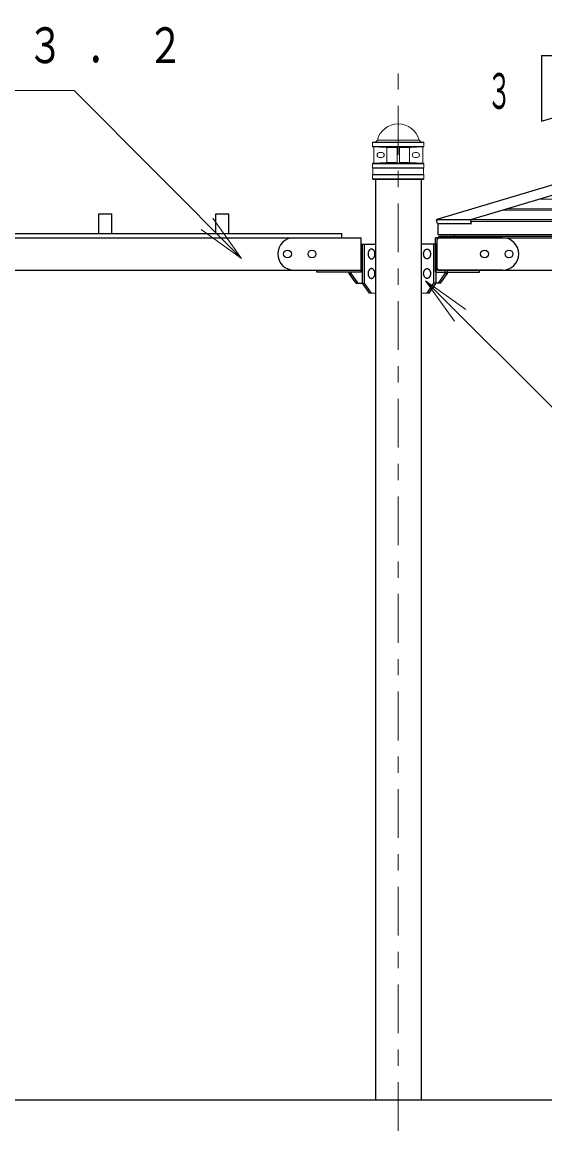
# Model space of a CAD drawing. Units: millimetres on the paper, scale 1:50. Extents: x -365 to 10, y -38 to 257.
# Drawn here: x -282.8 to -250.7, y 54.1 to 122.2 of the extents above; entities that cross this region are included whole.
import ezdxf
from ezdxf.enums import TextEntityAlignment as Align

# ---------------------------------------------------------------- set-up
doc = ezdxf.new("R2010")
doc.units = ezdxf.units.MM
doc.linetypes.add('USER2', pattern=[6, 3, -1, 1, -1])
doc.layers.add('LY_1', color=7, linetype='Continuous', lineweight=25)
doc.styles.add('ＭＳ ゴシック', font='')
doc.styles.get('ＭＳ ゴシック').set_extended_font_data('MS Gothic')

msp = doc.modelspace()

# ---------------------------------------------------------------- linework, layer by layer
at = {"layer": 'LY_1'}
for p, q in [((-250.898, 120.19), (-250.898, 116.146)), ((-250.898, 120.19), (-237.418, 120.19)), ((-250.898, 116.146), (-237.418, 120.19)), ((-261.089, 112.574), (-261.089, 55.992)), ((-258.293, 112.574), (-258.293, 55.992)), ((-257.231, 109.162), (-257.231, 109.874)), ((-227.291, 109.162), (-257.231, 109.162)), ((-292.091, 108.992), (-266.091, 108.992)), ((-257.496, 106.192), (-257.496, 108.592)), ((-257.369, 106.192), (-257.369, 108.592)), ((-292.091, 106.992), (-266.091, 106.992)), ((-256.803, 106.792), (-256.803, 106.992)), ((-256.676, 106.792), (-256.676, 106.992)), ((-257.228, 106.192), (-256.803, 106.792)), ((-257.1, 106.192), (-256.676, 106.792)), ((-256.676, 106.792), (-256.803, 106.792)), ((-257.92, 105.592), (-257.496, 106.192)), ((-257.793, 105.592), (-257.369, 106.192)), ((-257.1, 106.192), (-257.496, 106.192)), ((-330.409, 55.992), (-187.398, 55.992))]:
    msp.add_line(p, q, dxfattribs=at)
at = {"layer": 'LY_1', "linetype": 'USER2', "lineweight": 13}
msp.add_line((-259.691, 54.094), (-259.691, 119.216), dxfattribs=at)
at = {"layer": 'LY_1', "color": 131}
for p, q in [((-229.962, 118.319), (-257.315, 110.113)), ((-227.796, 118.319), (-255.252, 110.082)), ((-257.276, 109.874), (-257.336, 110.073)), ((-257.276, 109.874), (-255.189, 109.874)), ((-255.189, 109.874), (-255.252, 110.082)), ((-227.291, 109.056), (-257.191, 109.056)), ((-257.191, 108.992), (-257.191, 109.056)), ((-256.255, 109.162), (-256.255, 109.112)), ((-257.291, 107.072), (-257.291, 108.912)), ((-257.291, 106.992), (-257.291, 108.592)), ((-257.211, 108.992), (-227.291, 108.992)), ((-256.311, 108.992), (-257.191, 108.992)), ((-257.111, 108.992), (-256.271, 108.992)), ((-256.676, 106.992), (-257.291, 106.992)), ((-257.211, 106.992), (-227.291, 106.992))]:
    msp.add_line(p, q, dxfattribs=at)
at = {"layer": 'LY_1', "lineweight": 13}
for p, q in [((-261.271, 114.854), (-261.251, 114.874)), ((-261.271, 114.854), (-261.271, 114.594)), ((-261.271, 114.854), (-258.111, 114.854)), ((-261.271, 114.594), (-258.111, 114.594)), ((-261.271, 114.594), (-261.251, 114.574)), ((-261.251, 114.874), (-258.131, 114.874)), ((-261.251, 114.574), (-260.429, 114.538)), ((-261.251, 114.574), (-258.131, 114.574)), ((-261.191, 114.57), (-261.191, 113.578)), ((-261.089, 114.874), (-260.971, 114.992)), ((-260.971, 114.992), (-258.411, 114.992)), ((-260.391, 114.537), (-259.761, 114.537)), ((-260.391, 114.498), (-260.391, 113.649)), ((-259.761, 114.534), (-259.761, 113.614)), ((-258.991, 114.537), (-259.621, 114.537)), ((-259.621, 114.534), (-259.621, 113.614)), ((-258.991, 114.498), (-258.991, 113.649)), ((-258.131, 114.574), (-258.953, 114.538)), ((-258.293, 114.874), (-258.411, 114.992)), ((-258.191, 114.57), (-258.191, 113.578)), ((-258.131, 114.874), (-258.111, 114.854)), ((-258.131, 114.574), (-258.111, 114.594)), ((-258.111, 114.854), (-258.111, 114.594)), ((-260.841, 114.224), (-260.701, 114.224)), ((-260.841, 113.924), (-260.701, 113.924)), ((-258.541, 114.224), (-258.681, 114.224)), ((-258.541, 113.924), (-258.681, 113.924)), ((-261.231, 113.574), (-261.271, 113.534)), ((-261.271, 113.534), (-258.111, 113.534)), ((-261.271, 113.534), (-261.271, 113.294)), ((-261.271, 113.294), (-258.111, 113.294)), ((-261.271, 113.294), (-261.251, 113.274)), ((-261.251, 113.274), (-258.131, 113.274)), ((-261.251, 113.274), (-261.251, 112.874)), ((-261.231, 113.574), (-260.429, 113.609)), ((-261.231, 113.574), (-258.151, 113.574)), ((-260.391, 113.611), (-259.761, 113.611)), ((-258.991, 113.611), (-259.621, 113.611)), ((-258.151, 113.574), (-258.953, 113.609)), ((-258.151, 113.574), (-258.111, 113.534)), ((-258.111, 113.294), (-258.131, 113.274)), ((-258.131, 113.274), (-258.131, 112.874)), ((-258.111, 113.534), (-258.111, 113.294)), ((-261.251, 112.874), (-261.271, 112.854)), ((-261.271, 112.854), (-258.111, 112.854)), ((-261.271, 112.854), (-261.271, 112.614)), ((-261.271, 112.614), (-258.111, 112.614)), ((-261.271, 112.614), (-261.231, 112.574)), ((-261.251, 112.874), (-258.131, 112.874)), ((-261.231, 112.574), (-258.151, 112.574)), ((-258.111, 112.614), (-258.151, 112.574)), ((-258.131, 112.874), (-258.111, 112.854)), ((-258.111, 112.854), (-258.111, 112.614)), ((-269.325, 107.716), (-271.441, 109.843)), ((-271.086, 110.195), (-269.325, 107.716)), ((-269.325, 107.716), (-271.796, 109.49)), ((-256.242, 103.866), (-258.009, 106.341)), ((-258.009, 106.341), (-255.534, 104.574)), ((-258.009, 106.341), (-255.888, 104.22)), ((-257.793, 105.592), (-258.293, 105.592))]:
    msp.add_line(p, q, dxfattribs=at)
at = {"layer": 'LY_1', "color": 12, "lineweight": 13}
for p, q in [((-250.968, 111.367), (-227.291, 111.367)), ((-253.267, 110.677), (-227.291, 110.677)), ((-252.953, 110.772), (-227.291, 110.772))]:
    msp.add_line(p, q, dxfattribs=at)
at = {"layer": 'LY_1', "color": 40}
for p, q in [((-278.091, 110.452), (-277.291, 110.452)), ((-278.091, 109.252), (-278.091, 110.452)), ((-277.291, 109.252), (-277.291, 110.452)), ((-270.891, 110.452), (-270.091, 110.452)), ((-270.891, 109.252), (-270.891, 110.452)), ((-270.091, 109.252), (-270.091, 110.452)), ((-292.091, 109.252), (-263.151, 109.252)), ((-263.151, 108.992), (-263.151, 109.252)), ((-253.291, 108.992), (-257.411, 108.992)), ((-257.411, 106.872), (-257.411, 108.992)), ((-253.291, 106.992), (-257.411, 106.992)), ((-254.691, 106.872), (-254.691, 106.992)), ((-257.411, 106.872), (-254.691, 106.872))]:
    msp.add_line(p, q, dxfattribs=at)
at = {"layer": 'LY_1', "color": 4}
for p, q in [((-227.291, 110.082), (-257.291, 110.082)), ((-266.091, 108.992), (-261.971, 108.992)), ((-261.971, 106.872), (-261.971, 108.992)), ((-261.971, 108.592), (-261.089, 108.592)), ((-261.886, 106.192), (-261.886, 108.592)), ((-261.758, 106.192), (-261.758, 108.592)), ((-266.091, 106.992), (-261.971, 106.992)), ((-264.691, 106.872), (-264.691, 106.992)), ((-261.971, 106.872), (-264.691, 106.872)), ((-262.706, 106.792), (-262.706, 106.872)), ((-262.706, 106.792), (-262.579, 106.792)), ((-262.281, 106.192), (-262.706, 106.792)), ((-262.579, 106.792), (-262.579, 106.872)), ((-262.154, 106.192), (-262.579, 106.792)), ((-262.281, 106.192), (-261.758, 106.192)), ((-261.461, 105.592), (-261.886, 106.192)), ((-261.334, 105.592), (-261.758, 106.192))]:
    msp.add_line(p, q, dxfattribs=at)
at = {"layer": 'LY_1', "color": 4, "lineweight": 13}
for p, q in [((-255.223, 109.988), (-227.291, 109.988)), ((-261.461, 105.592), (-261.089, 105.592))]:
    msp.add_line(p, q, dxfattribs=at)
at = {"layer": 'LY_1', "color": 2}
msp.add_line((-257.291, 108.592), (-258.293, 108.592), dxfattribs=at)
at = {"layer": 'LY_1', "lineweight": 13}
for points in [[(-269.325, 107.716), (-279.605, 118.05), (-322.542, 118.05)], [(-258.009, 106.341), (-249.415, 97.747), (-224.46, 97.747)]]:
    msp.add_lwpolyline(points, dxfattribs=at)
at = {"layer": 'LY_1', "color": 4}
for points in [[(-261.334, 108.292), (-261.353, 108.291), (-261.371, 108.288), (-261.389, 108.282), (-261.407, 108.274), (-261.424, 108.264), (-261.44, 108.252), (-261.456, 108.238), (-261.47, 108.222), (-261.484, 108.204), (-261.497, 108.185), (-261.508, 108.164), (-261.518, 108.142), (-261.526, 108.119), (-261.533, 108.095), (-261.539, 108.07), (-261.543, 108.044), (-261.545, 108.018), (-261.546, 107.992), (-261.545, 107.966), (-261.543, 107.94), (-261.539, 107.914), (-261.533, 107.89), (-261.526, 107.865), (-261.518, 107.842), (-261.508, 107.82), (-261.497, 107.799), (-261.484, 107.78), (-261.47, 107.762), (-261.456, 107.746), (-261.44, 107.732), (-261.424, 107.72), (-261.407, 107.71), (-261.389, 107.702), (-261.371, 107.697), (-261.353, 107.693), (-261.334, 107.692), (-261.316, 107.693), (-261.297, 107.697), (-261.279, 107.702), (-261.261, 107.71), (-261.244, 107.72), (-261.228, 107.732), (-261.212, 107.746), (-261.198, 107.762), (-261.184, 107.78), (-261.172, 107.799), (-261.16, 107.82), (-261.15, 107.842), (-261.142, 107.865), (-261.135, 107.89), (-261.129, 107.914), (-261.125, 107.94), (-261.123, 107.966), (-261.122, 107.992), (-261.123, 108.018), (-261.125, 108.044), (-261.129, 108.07), (-261.135, 108.095), (-261.142, 108.119), (-261.15, 108.142), (-261.16, 108.164), (-261.172, 108.185), (-261.184, 108.204), (-261.198, 108.222), (-261.212, 108.238), (-261.228, 108.252), (-261.244, 108.264), (-261.261, 108.274), (-261.279, 108.282), (-261.297, 108.288), (-261.316, 108.291)], [(-261.334, 107.092), (-261.353, 107.091), (-261.371, 107.088), (-261.389, 107.082), (-261.407, 107.074), (-261.424, 107.064), (-261.44, 107.052), (-261.456, 107.038), (-261.47, 107.022), (-261.484, 107.004), (-261.497, 106.985), (-261.508, 106.964), (-261.518, 106.942), (-261.526, 106.919), (-261.533, 106.895), (-261.539, 106.87), (-261.543, 106.844), (-261.545, 106.818), (-261.546, 106.792), (-261.545, 106.766), (-261.543, 106.74), (-261.539, 106.714), (-261.533, 106.69), (-261.526, 106.665), (-261.518, 106.642), (-261.508, 106.62), (-261.497, 106.599), (-261.484, 106.58), (-261.47, 106.562), (-261.456, 106.546), (-261.44, 106.532), (-261.424, 106.52), (-261.407, 106.51), (-261.389, 106.502), (-261.371, 106.497), (-261.353, 106.493), (-261.334, 106.492), (-261.316, 106.493), (-261.297, 106.497), (-261.279, 106.502), (-261.261, 106.51), (-261.244, 106.52), (-261.228, 106.532), (-261.212, 106.546), (-261.198, 106.562), (-261.184, 106.58), (-261.172, 106.599), (-261.16, 106.62), (-261.15, 106.642), (-261.142, 106.665), (-261.135, 106.69), (-261.129, 106.714), (-261.125, 106.74), (-261.123, 106.766), (-261.122, 106.792), (-261.123, 106.818), (-261.125, 106.844), (-261.129, 106.87), (-261.135, 106.895), (-261.142, 106.919), (-261.15, 106.942), (-261.16, 106.964), (-261.172, 106.985), (-261.184, 107.004), (-261.198, 107.022), (-261.212, 107.038), (-261.228, 107.052), (-261.244, 107.064), (-261.261, 107.074), (-261.279, 107.082), (-261.297, 107.088), (-261.316, 107.091)]]:
    msp.add_lwpolyline(points, close=True, dxfattribs=at)
at = {"layer": 'LY_1'}
for points in [[(-257.92, 108.292), (-257.902, 108.291), (-257.883, 108.288), (-257.865, 108.282), (-257.848, 108.274), (-257.831, 108.264), (-257.814, 108.252), (-257.799, 108.238), (-257.784, 108.222), (-257.77, 108.204), (-257.758, 108.185), (-257.746, 108.164), (-257.737, 108.142), (-257.728, 108.119), (-257.721, 108.095), (-257.715, 108.07), (-257.711, 108.044), (-257.709, 108.018), (-257.708, 107.992), (-257.709, 107.966), (-257.711, 107.94), (-257.715, 107.914), (-257.721, 107.89), (-257.728, 107.865), (-257.737, 107.842), (-257.746, 107.82), (-257.758, 107.799), (-257.77, 107.78), (-257.784, 107.762), (-257.799, 107.746), (-257.814, 107.732), (-257.831, 107.72), (-257.848, 107.71), (-257.865, 107.702), (-257.883, 107.697), (-257.902, 107.693), (-257.92, 107.692), (-257.939, 107.693), (-257.957, 107.697), (-257.975, 107.702), (-257.993, 107.71), (-258.01, 107.72), (-258.026, 107.732), (-258.042, 107.746), (-258.057, 107.762), (-258.07, 107.78), (-258.083, 107.799), (-258.094, 107.82), (-258.104, 107.842), (-258.112, 107.865), (-258.12, 107.89), (-258.125, 107.914), (-258.129, 107.94), (-258.132, 107.966), (-258.132, 107.992), (-258.132, 108.018), (-258.129, 108.044), (-258.125, 108.07), (-258.12, 108.095), (-258.112, 108.119), (-258.104, 108.142), (-258.094, 108.164), (-258.083, 108.185), (-258.07, 108.204), (-258.057, 108.222), (-258.042, 108.238), (-258.026, 108.252), (-258.01, 108.264), (-257.993, 108.274), (-257.975, 108.282), (-257.957, 108.288), (-257.939, 108.291)], [(-257.92, 107.092), (-257.902, 107.091), (-257.883, 107.088), (-257.865, 107.082), (-257.848, 107.074), (-257.831, 107.064), (-257.814, 107.052), (-257.799, 107.038), (-257.784, 107.022), (-257.77, 107.004), (-257.758, 106.985), (-257.746, 106.964), (-257.737, 106.942), (-257.728, 106.919), (-257.721, 106.895), (-257.715, 106.87), (-257.711, 106.844), (-257.709, 106.818), (-257.708, 106.792), (-257.709, 106.766), (-257.711, 106.74), (-257.715, 106.714), (-257.721, 106.69), (-257.728, 106.665), (-257.737, 106.642), (-257.746, 106.62), (-257.758, 106.599), (-257.77, 106.58), (-257.784, 106.562), (-257.799, 106.546), (-257.814, 106.532), (-257.831, 106.52), (-257.848, 106.51), (-257.865, 106.502), (-257.883, 106.497), (-257.902, 106.493), (-257.92, 106.492), (-257.939, 106.493), (-257.957, 106.497), (-257.975, 106.502), (-257.993, 106.51), (-258.01, 106.52), (-258.026, 106.532), (-258.042, 106.546), (-258.057, 106.562), (-258.07, 106.58), (-258.083, 106.599), (-258.094, 106.62), (-258.104, 106.642), (-258.112, 106.665), (-258.12, 106.69), (-258.125, 106.714), (-258.129, 106.74), (-258.132, 106.766), (-258.132, 106.792), (-258.132, 106.818), (-258.129, 106.844), (-258.125, 106.87), (-258.12, 106.895), (-258.112, 106.919), (-258.104, 106.942), (-258.094, 106.964), (-258.083, 106.985), (-258.07, 107.004), (-258.057, 107.022), (-258.042, 107.038), (-258.026, 107.052), (-258.01, 107.064), (-257.993, 107.074), (-257.975, 107.082), (-257.957, 107.088), (-257.939, 107.091)]]:
    msp.add_lwpolyline(points, close=True, dxfattribs=at)
at = {"layer": 'LY_1', "color": 4}
for centre in [(-266.491, 107.992), (-264.991, 107.992)]:
    msp.add_circle(centre, 0.24, dxfattribs=at)
at = {"layer": 'LY_1', "color": 40}
for centre in [(-254.391, 107.992), (-252.891, 107.992)]:
    msp.add_circle(centre, 0.24, dxfattribs=at)
at = {"layer": 'LY_1', "lineweight": 13}
for centre, radius, start, end in [((-259.691, 114.673), 1.319, 14.00253, 165.99746), ((-260.431, 114.498), 0.04, 0, 87.5), ((-259.801, 114.534), 0.04, 0, 90), ((-259.581, 114.534), 0.04, 90, 180), ((-258.951, 114.498), 0.04, 92.5, 180), ((-260.841, 114.074), 0.15, 90, 270), ((-260.701, 114.074), 0.15, 270, 90), ((-258.681, 114.074), 0.15, 90, 270), ((-258.541, 114.074), 0.15, 270, 90), ((-260.431, 113.649), 0.04, 272.5, 0), ((-259.801, 113.614), 0.04, 270, 0), ((-259.581, 113.614), 0.04, 180, 270), ((-258.951, 113.649), 0.04, 180, 267.5)]:
    msp.add_arc(centre, radius, start, end, dxfattribs=at)
at = {"layer": 'LY_1', "color": 131}
for centre, radius, start, end in [((-257.306, 110.082), 0.032, 106.69924, 196.69924), ((-256.311, 109.112), 0.056, 270, 0), ((-257.211, 108.912), 0.08, 90, 180), ((-257.211, 107.072), 0.08, 180, 270)]:
    msp.add_arc(centre, radius, start, end, dxfattribs=at)
at = {"layer": 'LY_1', "color": 4}
msp.add_arc((-266.091, 107.992), 1, 90, 270, dxfattribs=at)
at = {"layer": 'LY_1', "color": 40}
msp.add_arc((-253.291, 107.992), 1, 270, 90, dxfattribs=at)

# ---------------------------------------------------------------- texts
at = {"layer": 'LY_1', "style": 'ＭＳ ゴシック', "width": 0.5}
msp.add_text('３', height=2.199, dxfattribs=at).set_placement((-253.485, 118.01), align=Align.MIDDLE_CENTER)
at = {"layer": 'LY_1', "insert": (-323.06, 120.7), "char_height": 2.199, "attachment_point": 4, "style": 'ＭＳ ゴシック'}
msp.add_mtext('\\T1.64;\\W0.75;枠：□－１００×５０×３．２', dxfattribs=at)

doc.saveas('drawing.dxf')
